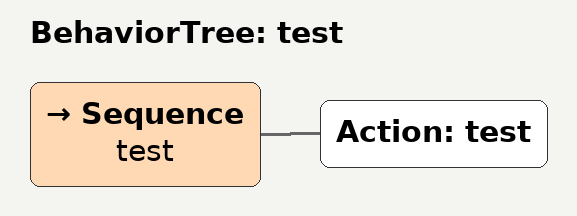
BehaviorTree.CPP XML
<root BTCPP_format="4">
  <BehaviorTree ID="test">
    <Sequence name="test">
      <Action ID="test"></Action>
    </Sequence>
  </BehaviorTree>
</root>
